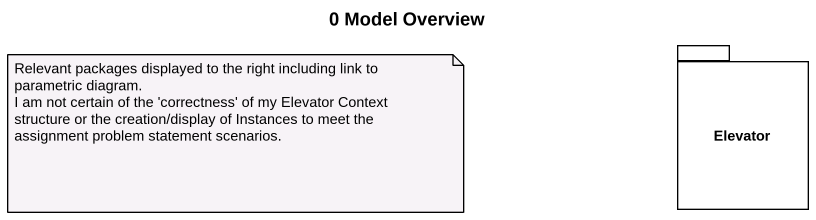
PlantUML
@startuml
title 0 Model Overview
package Elevator {
}
note as N1
  Relevant packages displayed to the right including link to parametric diagram.
  I am not certain of the 'correctness' of my Elevator Context structure or the creation/display of Instances to meet the assignment problem statement scenarios.
end note
@enduml
